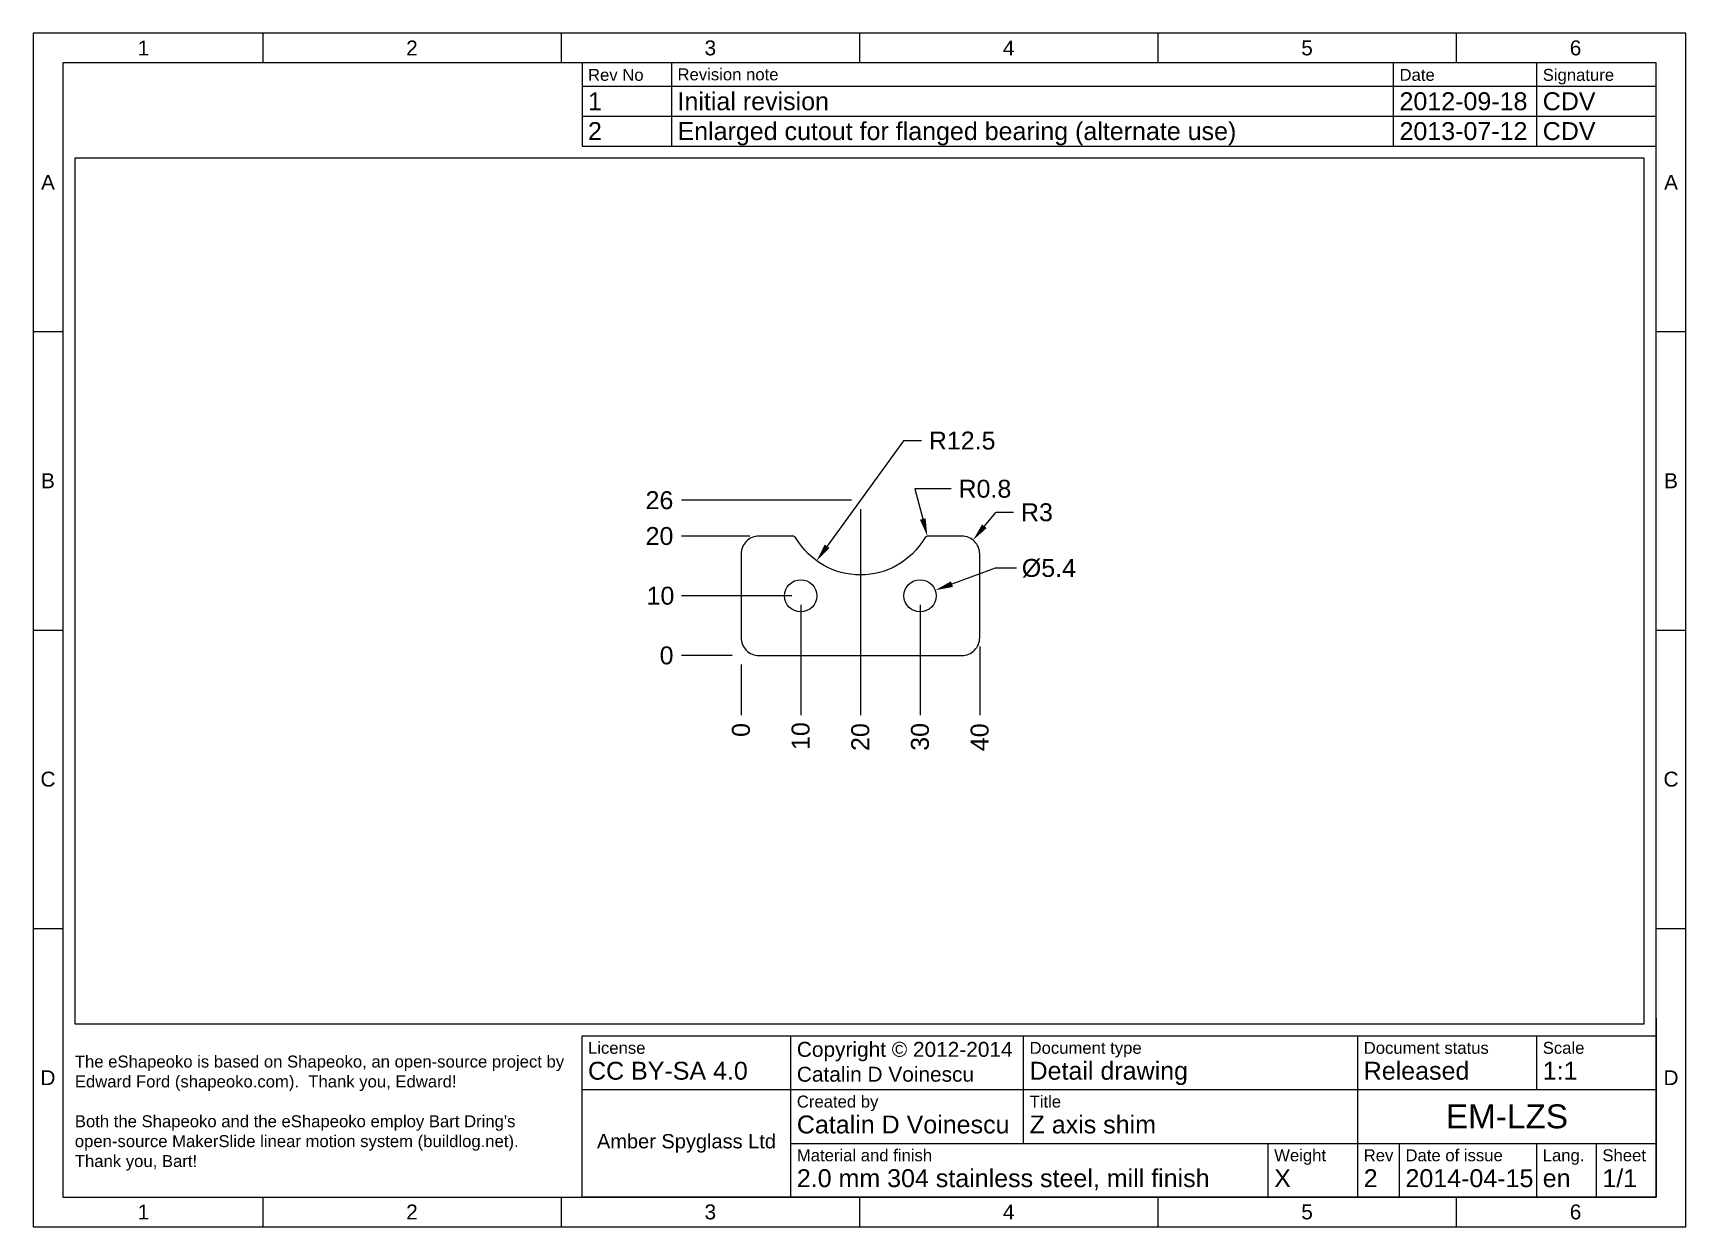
# Paper-space layout 'Sheet1' of a CAD drawing. Header units: millimetres. Extents: x 15 to 292, y 5 to 205.
# The model-space entities are those that its viewports show. They can reach past a viewport. Long polylines and large blocks are cut down to what shows.
import ezdxf

# ---------------------------------------------------------------- set-up
doc = ezdxf.new("R2010")
doc.units = ezdxf.units.MM
doc.layers.add('Dimensions', color=7, linetype='Continuous')
doc.layers.add('Parts', color=7, linetype='Continuous')
doc.styles.get("Standard").update_dxf_attribs({"font": 'arial.ttf'})
doc.dimstyles.new('Copy of Standard', dxfattribs={"dimtxt": 3, "dimasz": 3, "dimexe": 3, "dimexo": 1.5, "dimgap": 1.5, "dimtad": 0, "dimtoh": 1, "dimdsep": 46, "dimtxsty": 'Standard', "dimcen": 0, "dimadec": 0, "dimazin": 2, "dimtfac": 1, "dimtofl": 0, "dimtmove": 0, "dimatfit": 3, "dimfxl": 1, "dimtolj": 1, "dimtzin": 0, "dimarcsym": 0})

# ---------------------------------------------------------------- blocks, each defined once
blk = doc.blocks.new('*D1')
at = {"layer": 'Defpoints', "color": 0}
for p in [(0, 0), (0, 0), (0, -10)]:
    blk.add_point(p, dxfattribs=at)
at = {"layer": 'Dimensions', "color": 0, "lineweight": -2}
blk.add_line((0, -1.5), (0, -10), dxfattribs=at)
at = {"layer": 'Dimensions', "color": 0, "insert": (0, -12.4765), "char_height": 3, "attachment_point": 5, "rotation": 90}
blk.add_mtext('\\A1;0', dxfattribs=at)
blk = doc.blocks.new('*D2')
at = {"layer": 'Defpoints', "color": 0}
for p in [(10, 10), (0, 0), (10, -10)]:
    blk.add_point(p, dxfattribs=at)
at = {"layer": 'Dimensions', "color": 0, "lineweight": -2}
blk.add_line((10, 8.5), (10, -10), dxfattribs=at)
at = {"layer": 'Dimensions', "color": 0, "insert": (10, -13.4995), "char_height": 3, "attachment_point": 5, "rotation": 90}
blk.add_mtext('\\A1;10', dxfattribs=at)
blk = doc.blocks.new('*D3')
at = {"layer": 'Defpoints', "color": 0}
for p in [(20, 26), (0, 0), (20, -10)]:
    blk.add_point(p, dxfattribs=at)
at = {"layer": 'Dimensions', "color": 0, "lineweight": -2}
blk.add_line((20, 24.5), (20, -10), dxfattribs=at)
at = {"layer": 'Dimensions', "color": 0, "insert": (20, -13.666), "char_height": 3, "attachment_point": 5, "rotation": 90}
blk.add_mtext('\\A1;20', dxfattribs=at)
blk = doc.blocks.new('*D4')
at = {"layer": 'Defpoints', "color": 0}
for p in [(30, 10), (0, 0), (30, -10)]:
    blk.add_point(p, dxfattribs=at)
at = {"layer": 'Dimensions', "color": 0, "lineweight": -2}
blk.add_line((30, 8.5), (30, -10), dxfattribs=at)
at = {"layer": 'Dimensions', "color": 0, "insert": (30, -13.639), "char_height": 3, "attachment_point": 5, "rotation": 90}
blk.add_mtext('\\A1;30', dxfattribs=at)
blk = doc.blocks.new('*D5')
at = {"layer": 'Defpoints', "color": 0}
for p in [(40, 3), (0, 0), (40, -10)]:
    blk.add_point(p, dxfattribs=at)
at = {"layer": 'Dimensions', "color": 0, "lineweight": -2}
blk.add_line((40, 1.5), (40, -10), dxfattribs=at)
at = {"layer": 'Dimensions', "color": 0, "insert": (40, -13.7005), "char_height": 3, "attachment_point": 5, "rotation": 90}
blk.add_mtext('\\A1;40', dxfattribs=at)
blk = doc.blocks.new('*D6')
at = {"layer": 'Defpoints', "color": 0}
for p in [(-10, 0), (0, 0), (0, 0)]:
    blk.add_point(p, dxfattribs=at)
at = {"layer": 'Dimensions', "color": 0, "lineweight": -2}
blk.add_line((-1.5, 0), (-10, 0), dxfattribs=at)
at = {"layer": 'Dimensions', "color": 0, "insert": (-12.4765, 0), "char_height": 3, "attachment_point": 5}
blk.add_mtext('\\A1;0', dxfattribs=at)
blk = doc.blocks.new('*D7')
at = {"layer": 'Defpoints', "color": 0}
for p in [(-10, 10), (10, 10), (0, 0)]:
    blk.add_point(p, dxfattribs=at)
at = {"layer": 'Dimensions', "color": 0, "lineweight": -2}
blk.add_line((8.5, 10), (-10, 10), dxfattribs=at)
at = {"layer": 'Dimensions', "color": 0, "insert": (-13.4995, 10), "char_height": 3, "attachment_point": 5}
blk.add_mtext('\\A1;10', dxfattribs=at)
blk = doc.blocks.new('*D8')
at = {"layer": 'Defpoints', "color": 0}
for p in [(-10, 20), (3, 20), (0, 0)]:
    blk.add_point(p, dxfattribs=at)
at = {"layer": 'Dimensions', "color": 0, "lineweight": -2}
blk.add_line((1.5, 20), (-10, 20), dxfattribs=at)
at = {"layer": 'Dimensions', "color": 0, "insert": (-13.666, 20), "char_height": 3, "attachment_point": 5}
blk.add_mtext('\\A1;20', dxfattribs=at)
blk = doc.blocks.new('*D9')
at = {"layer": 'Defpoints', "color": 0}
for p in [(-10, 26), (20, 26), (0, 0)]:
    blk.add_point(p, dxfattribs=at)
at = {"layer": 'Dimensions', "color": 0, "lineweight": -2}
blk.add_line((18.5, 26), (-10, 26), dxfattribs=at)
at = {"layer": 'Dimensions', "color": 0, "insert": (-13.672, 26), "char_height": 3, "attachment_point": 5}
blk.add_mtext('\\A1;26', dxfattribs=at)
blk = doc.blocks.new('*D10')
at = {"layer": 'Defpoints', "color": 0}
for p in [(37, 17), (38.89, 19.33)]:
    blk.add_point(p, dxfattribs=at)
at = {"layer": 'Dimensions', "color": 0, "lineweight": -2}
for p in [(40.78, 21.66), (45.68, 23.98)]:
    blk.add_line(p, (42.68, 23.98), dxfattribs=at)
at = {"layer": 'Dimensions', "color": 0}
blk.add_solid([(40.4, 21.97), (41.17, 21.34), (38.89, 19.33)], dxfattribs=at)
at = {"layer": 'Dimensions', "color": 0, "insert": (49.59, 23.98), "char_height": 3, "attachment_point": 5}
blk.add_mtext('\\A1;R3', dxfattribs=at)
blk = doc.blocks.new('*D11')
at = {"layer": 'Defpoints', "color": 0}
for p in [(27.46, 9.07), (32.54, 10.93)]:
    blk.add_point(p, dxfattribs=at)
at = {"layer": 'Dimensions', "color": 0, "lineweight": -2}
for p, q in [((42.6, 14.61), (35.35, 11.96)), ((46.14, 14.61), (42.6, 14.61))]:
    blk.add_line(p, q, dxfattribs=at)
at = {"layer": 'Dimensions', "color": 0}
blk.add_solid([(35.18, 12.43), (35.52, 11.49), (32.54, 10.93)], dxfattribs=at)
at = {"layer": 'Dimensions', "color": 0, "insert": (51.6, 14.61), "char_height": 3, "attachment_point": 5}
blk.add_mtext('\\A1;%%c5.4', dxfattribs=at)
blk = doc.blocks.new('*D12')
at = {"layer": 'Defpoints', "color": 0}
for p in [(20, 26), (12.68, 15.87)]:
    blk.add_point(p, dxfattribs=at)
at = {"layer": 'Dimensions', "color": 0, "lineweight": -2}
for p, q in [((27.22, 35.99), (14.44, 18.3)), ((30.22, 35.99), (27.22, 35.99))]:
    blk.add_line(p, q, dxfattribs=at)
at = {"layer": 'Dimensions', "color": 0}
blk.add_solid([(14.03, 18.59), (14.84, 18.01), (12.68, 15.87)], dxfattribs=at)
at = {"layer": 'Dimensions', "color": 0, "insert": (37.06, 35.99), "char_height": 3, "attachment_point": 5}
blk.add_mtext('\\A1;R12.5', dxfattribs=at)
blk = doc.blocks.new('*D13')
at = {"layer": 'Defpoints', "color": 0}
for p in [(31.23, 19.97), (31.43, 19.2)]:
    blk.add_point(p, dxfattribs=at)
at = {"layer": 'Dimensions', "color": 0, "lineweight": -2}
for p, q in [((35.2, 27.92), (29.12, 27.92)), ((29.12, 27.92), (30.46, 22.87))]:
    blk.add_line(p, q, dxfattribs=at)
at = {"layer": 'Dimensions', "color": 0}
blk.add_solid([(29.98, 22.75), (30.94, 23), (31.23, 19.97)], dxfattribs=at)
at = {"layer": 'Dimensions', "color": 0, "insert": (40.87, 27.92), "char_height": 3, "attachment_point": 5}
blk.add_mtext('\\A1;R0.8', dxfattribs=at)

msp = doc.modelspace()

# ---------------------------------------------------------------- linework, layer by layer
at = {"layer": 'Parts'}
msp.add_lwpolyline([(3, 0), (37, 0, 0.4142136), (40, 3), (40, 17, 0.4142136), (37, 20), (31.43, 20, 0.2644494), (30.743, 19.609, -0.5686678), (9.257, 19.609, 0.2644494), (8.57, 20), (3, 20, 0.4142136), (0, 17), (0, 3, 0.4142136)], format="xyb", close=True, dxfattribs=at)
for centre in [(10, 10), (30, 10)]:
    msp.add_circle(centre, 2.7, dxfattribs=at)

# ---------------------------------------------------------------- dimensions: what is measured, and where the dimension line sits
at = {"layer": 'Dimensions'}
dim = msp.add_radius_dim(center=(20, 26), mpoint=(12.678, 15.869), dimstyle='Copy of Standard', override={"dimtmove": 1}, dxfattribs=at)
dim.commit()
dim.dimension.update_dxf_attribs({"geometry": '*D12', "text_midpoint": (27.219, 35.99), "dimtype": 132})
for feature_location, offset, dtype, picture, middle in [((20, 26), (-30, 0), 0, '*D9', (-13.672, 26)), ((20, 26), (0, -36), 1, '*D3', (20, -13.666)), ((3, 20), (-13, 0), 0, '*D8', (-13.666, 20)), ((10, 10), (-20, 0), 0, '*D7', (-13.499, 10)), ((10, 10), (0, -20), 1, '*D2', (10, -13.499)), ((30, 10), (0, -20), 1, '*D4', (30, -13.639)), ((40, 3), (0, -13), 1, '*D5', (40, -13.701)), ((0, 0), (-10, 0), 0, '*D6', (-12.4765, 0)), ((0, 0), (0, -10), 1, '*D1', (0, -12.4765))]:
    dim = msp.add_ordinate_dim(feature_location=feature_location, offset=offset, dtype=dtype, origin=(0, 0), dimstyle='Copy of Standard', dxfattribs=at)
    dim.commit()
    dim.dimension.update_dxf_attribs({"geometry": picture, "text_midpoint": middle})
dim = msp.add_radius_dim(center=(31.43, 19.2), mpoint=(31.226, 19.973), dimstyle='Copy of Standard', dxfattribs=at)
dim.commit()
dim.dimension.update_dxf_attribs({"geometry": '*D13', "text_midpoint": (40.868, 27.924), "dimtype": 132})
dim = msp.add_radius_dim(center=(37, 17), mpoint=(38.892, 19.328), dimstyle='Copy of Standard', dxfattribs=at)
dim.commit()
dim.dimension.update_dxf_attribs({"geometry": '*D10', "text_midpoint": (49.593, 23.984)})
dim = msp.add_diameter_dim_2p(p1=(27.465, 9.071), p2=(32.535, 10.929), dimstyle='Copy of Standard', dxfattribs=at)
dim.commit()
dim.dimension.update_dxf_attribs({"geometry": '*D11', "text_midpoint": (51.599, 14.615), "dimtype": 131})

psp = doc.layouts.new('Sheet1')

# ---------------------------------------------------------------- linework, layer by layer
for p, q in [((292, 205), (15, 205)), ((15, 205), (15, 5)), ((53.5, 205), (53.5, 200)), ((103.5, 205), (103.5, 200)), ((153.5, 205), (153.5, 200)), ((203.5, 205), (203.5, 200)), ((253.5, 205), (253.5, 200)), ((292, 5), (292, 205)), ((287, 200), (20, 200)), ((20, 200), (20, 10)), ((107, 200.08), (107, 196.08)), ((287, 200), (107, 200)), ((122, 200.08), (122, 196.08)), ((243, 196.08), (243, 200)), ((267, 196.08), (267, 200)), ((287, 10), (287, 200)), ((287, 196.08), (287, 200)), ((107, 196.08), (287, 196.08)), ((107, 196.08), (107, 191.08)), ((122, 196.08), (122, 191.08)), ((243, 191.08), (243, 196.08)), ((267, 191.08), (267, 196.08)), ((287, 191.08), (287, 196.08)), ((107, 191.08), (287, 191.08)), ((107, 191.08), (107, 186.08)), ((122, 191.08), (122, 186.08)), ((243, 186.08), (243, 191.08)), ((267, 186.08), (267, 191.08)), ((287, 186.08), (287, 191.08)), ((107, 186.08), (287, 186.08)), ((15, 155), (20, 155)), ((287, 155), (292, 155)), ((15, 105), (20, 105)), ((287, 105), (292, 105)), ((15, 55), (20, 55)), ((287, 55), (292, 55)), ((287, 40), (287, 10)), ((107, 10), (107, 37)), ((107, 37), (287, 37)), ((142, 10), (142, 37)), ((181, 19), (181, 37)), ((237, 10), (237, 37)), ((267, 28), (267, 37)), ((107, 28), (287, 28)), ((142, 19), (287, 19)), ((222, 10), (222, 19)), ((244, 10), (244, 19)), ((267, 10), (267, 19)), ((277, 10), (277, 19)), ((20, 10), (287, 10)), ((53.5, 10), (53.5, 5)), ((103.5, 10), (103.5, 5)), ((287, 10), (107, 10)), ((107, 10), (287, 10)), ((153.5, 10), (153.5, 5)), ((203.5, 10), (203.5, 5)), ((253.5, 10), (253.5, 5)), ((15, 5), (292, 5))]:
    psp.add_line(p, q)

# ---------------------------------------------------------------- texts
for s, insert, char_height, width, attachment_point in [('{1}', (33.5, 202.5), 2.5, 40, 5), ('{2}', (78.5, 202.5), 2.5, 50, 5), ('{3}', (128.5, 202.5), 2.5, 50, 5), ('{4}', (178.5, 202.5), 2.5, 50, 5), ('{5}', (228.5, 202.5), 2.5, 50, 5), ('{6}', (273.5, 202.5), 2.5, 40, 5), ('{Rev No}', (108, 199), 2, 13, 1), ('{Revision note}', (123, 199.08), 2, 99, 1), ('{Date}', (244, 199), 2, 22, 1), ('{Signature}', (268, 199), 2, 18, 1), ('{1}', (108, 195.08), 3, 13, 1), ('{Initial revision}', (123, 195.08), 3, 99, 1), ('{2012-09-18}', (244, 195.08), 3, 22, 1), ('{CDV}', (268, 195.08), 3, 18, 1), ('{2}', (108, 190.08), 3, 13, 1), ('{Enlarged cutout for flanged bearing (alternate use)}', (123, 190.08), 3, 99, 1), ('{2013-07-12}', (244, 190.08), 3, 22, 1), ('{CDV}', (268, 190.08), 3, 18, 1), ('{A}', (17.5, 180), 2.5, 5, 5), ('{A}', (289.5, 180), 2.5, 5, 5), ('{B}', (17.5, 130), 2.5, 5, 5), ('{B}', (289.5, 130), 2.5, 5, 5), ('{C}', (17.5, 80), 2.5, 5, 5), ('{C}', (289.5, 80), 2.5, 5, 5), ('{License\\P\\H1.5x;CC BY-SA 4.0}', (108, 36), 2, 33, 1), ('{Copyright © 2012-2014\\PCatalin D Voinescu}', (143, 36), 2.5, 37, 1), ('{Scale\\P\\H1.5x;1:1}', (268, 36), 2, 18, 1), ("{\\PThe eShapeoko is based on Shapeoko, an open-source project by Edward Ford (shapeoko.com).  Thank you, Edward!\\P\\PBoth the Shapeoko and the eShapeoko employ Bart Dring's open-source MakerSlide linear motion system (buildlog.net).  Thank you, Bart!}", (22, 37.04), 2, 83, 1), ('{Document type\\P\\H1.5x;Detail drawing}', (182, 36), 2, 54, 1), ('{Document status\\P\\H1.5x;Released}', (238, 36), 2, 28, 1), ('{D}', (17.5, 30), 2.5, 5, 5), ('{D}', (289.5, 30), 2.5, 5, 5), ('{Created by\\P\\H1.5x;Catalin D Voinescu}', (143, 27), 2, 37, 1), ('{Title\\P\\H1.5x;Z axis shim}', (182, 27), 2, 54, 1), ('{EM-LZS}', (262, 23.5), 4, 48, 5), ('{\\H0.8x;Amber Spyglass Ltd}', (124.5, 19), 3, 33, 5), ('{Material and finish\\P\\H1.5x;2.0 mm 304 stainless steel, mill finish}', (143, 18), 2, 78, 1), ('{Weight\\P\\H1.5x;X}', (223, 18), 2, 13, 1), ('{Rev\\P\\H1.5x;2}', (238, 18), 2, 6, 1), ('{Date of issue\\P\\H1.5x;2014-04-15}', (245, 18), 2, 21.3076, 1), ('{Lang.\\P\\H1.5x;en}', (268, 18), 2, 8, 1), ('{Sheet\\P\\H1.5x;1/1}', (278, 18), 2, 8, 1), ('{1}', (33.5, 7.5), 2.5, 40, 5), ('{2}', (78.5, 7.5), 2.5, 50, 5), ('{3}', (128.5, 7.5), 2.5, 50, 5), ('{4}', (178.5, 7.5), 2.5, 50, 5), ('{5}', (228.5, 7.5), 2.5, 50, 5), ('{6}', (273.5, 7.5), 2.5, 40, 5)]:
    psp.add_mtext(s, dxfattribs=dict(insert=insert, char_height=char_height, width=width, attachment_point=attachment_point))

# ---------------------------------------------------------------- viewports
at = {"layer": '0', "color": 7}
psp.add_viewport(center=(153.5, 111.54), size=(263, 145), view_center_point=(19.856, 10.813), view_height=145, dxfattribs=at)

doc.saveas('drawing.dxf')
